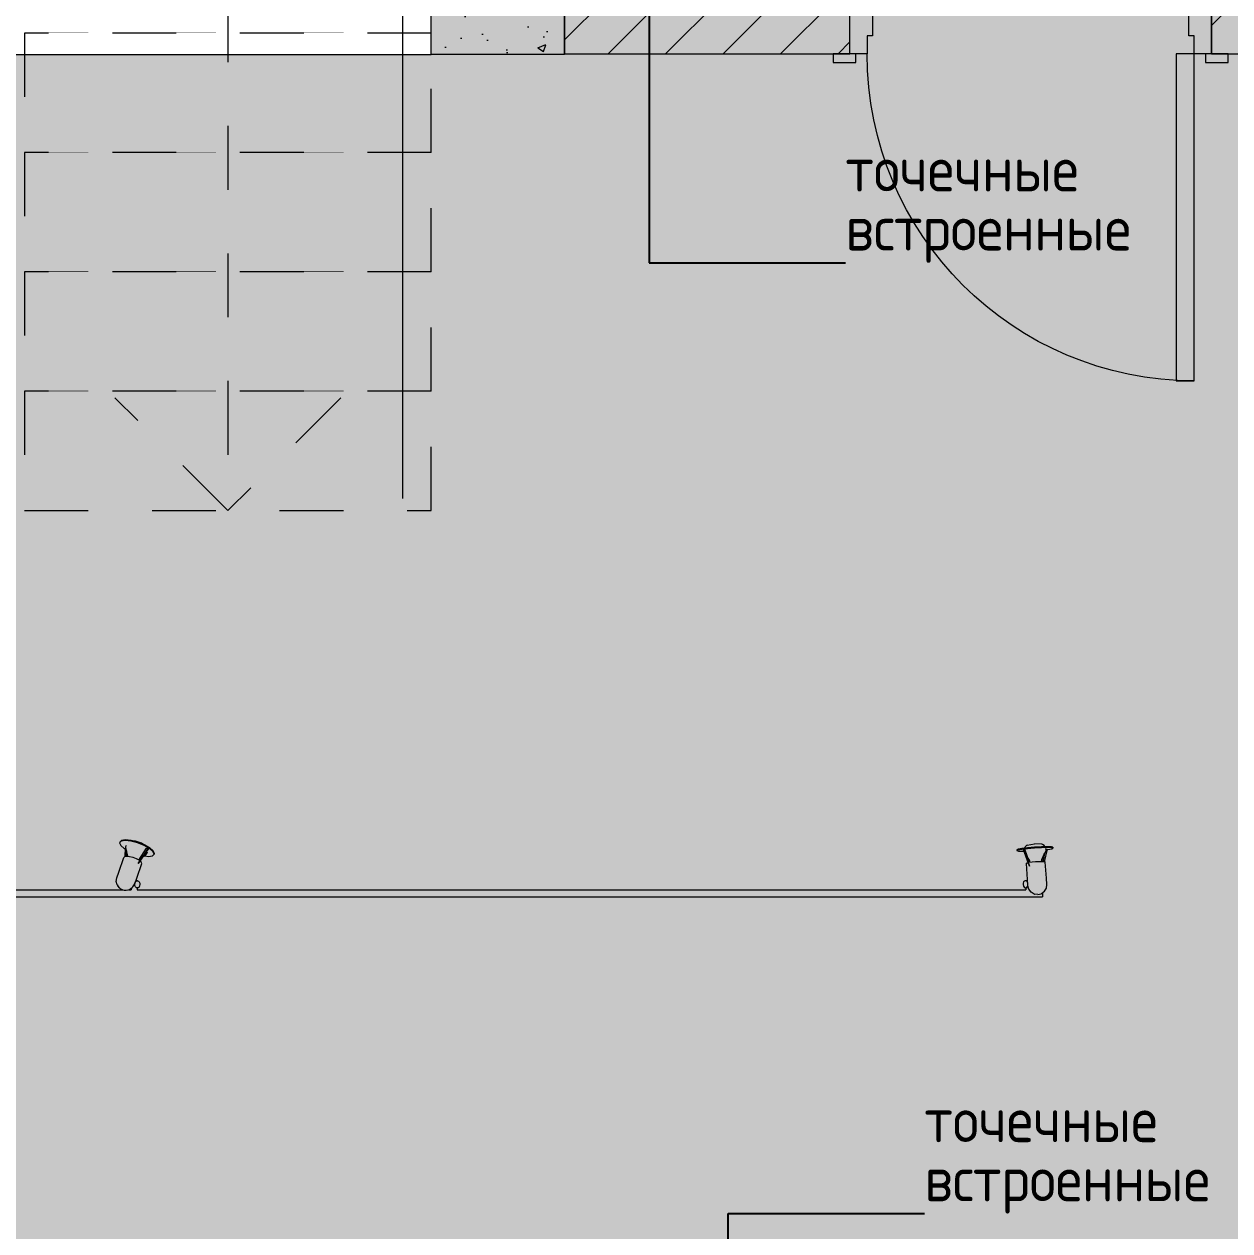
# Model space of a CAD drawing. Header units: millimetres. Extents: x 2336463 to 2579121, y 595385 to 778077.
# Drawn here: x 2376087 to 2378755, y 704307 to 706978 of the extents above; entities that cross this region are included whole.
import ezdxf

# ---------------------------------------------------------------- set-up
doc = ezdxf.new("R2010")
doc.units = ezdxf.units.MM
doc.header["$MEASUREMENT"] = 0
for name, pattern in [('Wipeout_Contour', [1000, 0, -1000]), ('Пунктирная', [88.194442, 0, -88.194442]), ('Штриховая', [282.222223, 141.111112, -141.111112])]:
    doc.linetypes.add(name, pattern=pattern)
doc.layers.add('+возводимые стены', color=7, linetype='Continuous')
doc.layers.add('Конструктив - Лестницы', color=7, linetype='Continuous')
for name, color, linetype, lineweight in [('+возводимые стены_Ном._пера__101', 252, 'Continuous', 5), ('+стена с дверью_Ном._пера__1', 7, 'Continuous', 13), ('MEP - Электрооборудование.ЭО_Ном._пера__1', 7, 'Continuous', 13), ('MEP - Электрооборудование.ЭО_Ном._пера__101', 252, 'Continuous', 5), ('Двери ARCHICAD_Ном._пера__1', 7, 'Continuous', 13), ('сит план_Ном._пера__1', 7, 'Continuous', 13)]:
    doc.layers.add(name, color=color, linetype=linetype, lineweight=lineweight)
for name, color, linetype, lineweight, true_color in [('+возводимые стены_Ном._пера__169', 7, 'Continuous', 5, 0x68b353), ('+стена с дверью_Ном._пера__243', 7, 'Continuous', 13, 0xe25822), ('MEP - Электрооборудование.ЭО_Ном._пера__58', 7, 'Continuous', 5, 0xdf0000), ('Конструктив - Лестницы_Ном._пера__11', 7, 'Continuous', 15, 0x6c80ff)]:
    doc.layers.add(name, color=color, linetype=linetype, lineweight=lineweight, true_color=true_color)
doc.styles.add('СГЕНЕРИР_СТИЛЬ_3', font='isocp.shx')
doc.linetypes.add('Сварной шов', pattern='A,0,[2,Р”РёР·Р°Р№РЅ РїСЂРѕРµРєС‚ СЂР°Р±РѕС‡РёР№1.Shx,S=0.079365,R=0,X=0,Y=0],-17,0', length=17)
doc.dimstyles.new('СГЕНЕРИР_СТИЛЬ__11', dxfattribs={"dimtxt": 0.18, "dimasz": 91.2, "dimexe": 0.18, "dimexo": 0.0625, "dimgap": 0, "dimtad": 0, "dimtih": 1, "dimtoh": 1, "dimdec": 4, "dimzin": 0, "dimdsep": 46, "dimcen": 0.09, "dimadec": 0, "dimazin": 0, "dimtfac": 1, "dimtdec": 4, "dimtmove": 0, "dimatfit": 3, "dimldrblk": 'ARROWHEAD_11', "dimfxl": 0, "dimtolj": 1, "dimtzin": 0, "dimarcsym": 0})
pattern_1 = [(45, (2086872.015, 585813.69), (-63.639609, 63.639609), [])]

# ---------------------------------------------------------------- blocks, each defined once
blk = doc.blocks.new('Лестница_4', base_point=(2086872, 585813.7))
at = {"color": 254, "linetype": 'Wipeout_Contour', "lineweight": 0, "ltscale": 9917991.226469977}
blk.add_wipeout([(2376088, 707222.4), (2376088, 706958.1), (2376988, 706958.1), (2376988, 707222.4)], dxfattribs=at).dxf.layer = 'Конструктив - Лестницы'
at = {"layer": 'Конструктив - Лестницы_Ном._пера__11', "color": 171, "linetype": 'Штриховая', "lineweight": 15, "true_color": 0x6c80ff}
for p, q in [((2376088, 707222.4), (2376088, 706958.1)), ((2376988, 706958.1), (2376988, 707222.4)), ((2376088, 706958.1), (2376988, 706958.1))]:
    blk.add_line(p, q, dxfattribs=at)
at = {"color": 254, "linetype": 'Wipeout_Contour', "lineweight": 0, "ltscale": 9917689.807736246}
blk.add_wipeout([(2376088, 706958.1), (2376088, 706693.8), (2376988, 706693.8), (2376988, 706958.1)], dxfattribs=at).dxf.layer = 'Конструктив - Лестницы'
at = {"layer": 'Конструктив - Лестницы_Ном._пера__11', "color": 171, "linetype": 'Штриховая', "lineweight": 15, "true_color": 0x6c80ff}
for p, q in [((2376988, 706958.1), (2376088, 706958.1)), ((2376088, 706958.1), (2376088, 706693.8)), ((2376988, 706693.8), (2376988, 706958.1)), ((2376088, 706693.8), (2376988, 706693.8))]:
    blk.add_line(p, q, dxfattribs=at)
at = {"color": 254, "linetype": 'Wipeout_Contour', "lineweight": 0, "ltscale": 9917388.492506068}
blk.add_wipeout([(2376088, 706693.8), (2376088, 706429.5), (2376988, 706429.5), (2376988, 706693.8)], dxfattribs=at).dxf.layer = 'Конструктив - Лестницы'
at = {"layer": 'Конструктив - Лестницы_Ном._пера__11', "color": 171, "linetype": 'Штриховая', "lineweight": 15, "true_color": 0x6c80ff}
for p, q in [((2376988, 706693.8), (2376088, 706693.8)), ((2376088, 706693.8), (2376088, 706429.5)), ((2376988, 706429.5), (2376988, 706693.8)), ((2376088, 706429.5), (2376988, 706429.5))]:
    blk.add_line(p, q, dxfattribs=at)
at = {"color": 254, "linetype": 'Wipeout_Contour', "lineweight": 0, "ltscale": 9917087.280810349}
blk.add_wipeout([(2376088, 706429.5), (2376088, 706165.3), (2376988, 706165.3), (2376988, 706429.5)], dxfattribs=at).dxf.layer = 'Конструктив - Лестницы'
at = {"layer": 'Конструктив - Лестницы_Ном._пера__11', "color": 171, "linetype": 'Штриховая', "lineweight": 15, "true_color": 0x6c80ff}
for p, q in [((2376988, 706429.5), (2376088, 706429.5)), ((2376088, 706429.5), (2376088, 706165.3)), ((2376988, 706165.3), (2376988, 706429.5)), ((2376088, 706165.3), (2376988, 706165.3))]:
    blk.add_line(p, q, dxfattribs=at)
at = {"color": 254, "linetype": 'Wipeout_Contour', "lineweight": 0, "ltscale": 9916786.172679977}
blk.add_wipeout([(2376088, 706165.3), (2376088, 705901), (2376988, 705901), (2376988, 706165.3)], dxfattribs=at).dxf.layer = 'Конструктив - Лестницы'
at = {"layer": 'Конструктив - Лестницы_Ном._пера__11', "color": 171, "linetype": 'Штриховая', "lineweight": 15, "true_color": 0x6c80ff}
for p, q in [((2376538, 708163.6), (2376538, 706165.3)), ((2376988, 706165.3), (2376088, 706165.3)), ((2376088, 706165.3), (2376088, 705901)), ((2376538, 706165.3), (2376538, 705901)), ((2376988, 705901), (2376988, 706165.3)), ((2376538, 705901), (2376288, 706151)), ((2376788, 706151), (2376538, 705901)), ((2376088, 705901), (2376988, 705901))]:
    blk.add_line(p, q, dxfattribs=at)
blk = doc.blocks.new('Однопольная Дверь 25_4')
at = {"layer": 'Двери ARCHICAD_Ном._пера__1', "color": 7, "linetype": 'Continuous', "lineweight": 13}
for p, q in [((322, 0), (322, 724)), ((322, 724), (362, 724)), ((362, 724), (362, 0)), ((-437, 0), (-437, 19)), ((-437, 19), (-387, 19)), ((-387, 0), (-437, 0)), ((-400, 0), (-437, 0)), ((-400, 0), (-437, 0)), ((-362, 0), (-400, 0)), ((-400, 0), (-400, -115)), ((-400, 0), (-400, -115)), ((-400, 0), (-400, -115)), ((-387, 19), (-387, 0)), ((-362, -40), (-362, 0)), ((362, 0), (322, 0)), ((400, 0), (362, 0)), ((362, 0), (362, -40)), ((387, 19), (437, 19)), ((387, 0), (387, 19)), ((437, 0), (387, 0)), ((400, -115), (400, 0)), ((400, 0), (400, -115)), ((400, 0), (400, -115)), ((400, 0), (437, 0)), ((400, 0), (437, 0)), ((437, 19), (437, 0)), ((-350, -40), (-362, -40)), ((-350, -115), (-350, -40)), ((362, -40), (350, -40)), ((350, -40), (350, -115)), ((-437, -139), (-437, -120)), ((-437, -120), (-387, -120)), ((-400, -120), (-437, -120)), ((-400, -120), (-437, -120)), ((-400, -120), (-400, -115)), ((-400, -115), (-375, -115)), ((-400, -115), (-350, -115)), ((-400, -115), (-400, -120)), ((-400, -115), (-400, -120)), ((-375, -120), (-400, -120)), ((-387, -120), (-387, -139)), ((-375, -115), (-375, -120)), ((350, -115), (400, -115)), ((375, -120), (375, -115)), ((375, -115), (400, -115)), ((400, -120), (375, -120)), ((387, -120), (437, -120)), ((387, -139), (387, -120)), ((400, -115), (400, -120)), ((400, -115), (400, -120)), ((400, -115), (400, -120)), ((400, -120), (437, -120)), ((400, -120), (437, -120)), ((437, -120), (437, -139)), ((-387, -139), (-437, -139)), ((437, -139), (387, -139))]:
    blk.add_line(p, q, dxfattribs=at)
blk.add_arc((362, 0), 724, 90, 180, dxfattribs=at)
blk = doc.blocks.new('Стена_1164', base_point=(2377282.6, 706912.3))
at = {"layer": '+возводимые стены_Ном._пера__169', "linetype": 'Continuous', "lineweight": 5, "true_color": 0x68b353}
h = blk.add_hatch(dxfattribs=at)
h.set_pattern_fill('Блоки_Бетонные_Эффективные', color=85, style=0, pattern_type=2)
h.set_pattern_definition(pattern_1)
h.paths.add_polyline_path([(2377282.6, 707032.3), (2377282.6, 706912.3), (2377914.5, 706912.3), (2377914.5, 707032.3)])
h = blk.add_hatch(dxfattribs=at)
h.set_pattern_fill('Блоки_Бетонные_Эффективные', color=85, style=0, pattern_type=2)
h.set_pattern_definition(pattern_1)
h.paths.add_polyline_path([(2378807.2, 707032.3), (2378714.5, 707032.3), (2378714.5, 706912.3), (2378807.2, 706912.3)])
at = {"layer": '+возводимые стены_Ном._пера__101', "color": 252, "linetype": 'Continuous', "lineweight": 5}
for p, q in [((2377914.5, 707032.3), (2377877.5, 707032.3)), ((2377914.5, 707027.3), (2377914.5, 707032.3)), ((2377914.5, 706912.3), (2377914.5, 707027.3)), ((2378714.5, 707032.3), (2378751.5, 707032.3)), ((2378714.5, 707027.3), (2378714.5, 707032.3)), ((2378714.5, 706912.3), (2378714.5, 707027.3)), ((2377914.5, 706912.3), (2377877.5, 706912.3)), ((2378714.5, 706912.3), (2378751.5, 706912.3))]:
    blk.add_line(p, q, dxfattribs=at)
at = {"layer": '+возводимые стены_Ном._пера__101', "color": 252, "linetype": 'Continuous', "lineweight": 5, "flags": 128}
for points in [[(2377914.5, 707032.3), (2377282.6, 707032.3)], [(2377282.6, 706912.3), (2377282.6, 707032.3)], [(2378807.2, 707032.3), (2378714.5, 707032.3)], [(2377282.6, 706912.3), (2377914.5, 706912.3)], [(2378714.5, 706912.3), (2378807.2, 706912.3)]]:
    blk.add_lwpolyline(points, dxfattribs=at)
at = {"layer": 'Двери ARCHICAD_Ном._пера__1', "color": 7, "linetype": 'Continuous', "lineweight": 13, "xscale": -0.9999999999999999, "zscale": 1000, "rotation": 180.000753891838}
blk.add_blockref('Однопольная Дверь 25_4', (2378314.5, 706912.3), dxfattribs=at)
blk = doc.blocks.new('Набор Источников Света Настенный 25_5')
at = {"layer": 'MEP - Электрооборудование.ЭО_Ном._пера__58', "color": 12, "linetype": 'Continuous', "lineweight": 5, "true_color": 0xdf0000}
for p, q in [((3000, 0), (-3000, 0)), ((-3008.7, -19.6), (-3009.8, -27.7)), ((-3004.6, -12.5), (-3008.7, -19.6)), ((-2998.2, -7.5), (-3004.6, -12.5)), ((-3000, -8), (-3000, 0)), ((-3000, -8.9), (-3000, -8)), ((-2997.6, -7.2), (-2998.2, -7.5)), ((-2990.2, -5.3), (-2997.6, -7.2)), ((-2990.2, -5.3), (-2982.8, -6.2)), ((-2982.1, -6.4), (-2982.8, -6.2)), ((-2982.1, -6.4), (-2975, -10.4)), ((-2975, -10.4), (-2970, -16.9)), ((-2970, -16.9), (-2967.9, -24.8)), ((-2967.1, -22.9), (-2967.9, -25.1)), ((-2967.9, -24.8), (-2966.9, -38.7)), ((-2965.4, -20.9), (-2967.1, -22.9)), ((-2966, -20), (-2963.3, -20)), ((-2963.3, -20), (-2965.4, -20.9)), ((-996.4, -16), (-2963.6, -16)), ((-2963.6, -20), (-2963.6, -16)), ((-2961.2, -20.3), (-2963.3, -20)), ((-2959.3, -21.8), (-2961.2, -20.3)), ((-2957.9, -24.2), (-2959.3, -21.8)), ((-2957.3, -27.2), (-2957.9, -24.2)), ((-1002.7, -27.6), (-1002.1, -24.5)), ((-1002.1, -24.5), (-1000.8, -22)), ((-1000.8, -22), (-998.9, -20.4)), ((-998.9, -20.4), (-996.7, -20)), ((-996.7, -20), (-994.5, -20.8)), ((-996.7, -20), (-994.1, -20)), ((-996.4, -20), (-996.4, -16)), ((-994.5, -20.8), (-992.7, -22.7)), ((-992.7, -22.7), (-991.6, -25.4)), ((-991.6, -25.4), (-991.3, -28.4)), ((-987.2, -22.5), (-991.3, -29.3)), ((-985.6, -20.7), (-987.2, -22.5)), ((-979.5, -16.4), (-985.6, -20.7)), ((-977.5, -16), (-983.6, -16)), ((-983.6, -19.3), (-983.6, -16)), ((-972.2, -15), (-979.5, -16.4)), ((-970.5, -14.7), (-972.2, -15)), ((-967.9, -15), (-970.5, -14.7)), ((-965, -15.8), (-967.9, -15)), ((-962.1, -16.9), (-965, -15.8)), ((983.6, -16), (-964.4, -16)), ((-959.7, -18.2), (-962.1, -16.9)), ((-958.1, -19.6), (-959.7, -18.2)), ((-958.1, -19.6), (-953.5, -24.8)), ((-952.6, -26.9), (-953.5, -24.8)), ((-3009.8, -27.7), (-3008.8, -41.6)), ((-3008.8, -41.6), (-3006.4, -77.3)), ((-2967.4, -32.3), (-2966.3, -34.2)), ((-2967.1, -36), (-2962.2, -36)), ((-2966.9, -38.7), (-2964.5, -74.4)), ((-2966.3, -34.2), (-2964.4, -35.7)), ((-2964.4, -35.7), (-2962.2, -36)), ((-2962.2, -36), (-2960.2, -35.1)), ((-2960.2, -35.1), (-2958.5, -33.1)), ((-2958.5, -33.1), (-2957.5, -30.3)), ((-2957.5, -30.3), (-2957.3, -27.2)), ((-995.6, -41.9), (-1006.7, -74.2)), ((-1002.4, -30.6), (-1002.7, -27.6)), ((-1001.3, -33.3), (-1002.4, -30.6)), ((-999.5, -35.2), (-1001.3, -33.3)), ((-997.3, -36), (-999.5, -35.2)), ((-995.1, -35.6), (-997.3, -36)), ((-997.3, -36), (-993.6, -36)), ((-991.3, -29.3), (-995.6, -41.9)), ((-993.2, -34), (-995.1, -35.6)), ((-992.3, -32.4), (-993.2, -34)), ((-991.3, -28.4), (-991.6, -30.4)), ((-951.4, -42.1), (-955.7, -54.8)), ((-952.6, -26.9), (-950.4, -34.4)), ((-950.4, -34.4), (-951.4, -42.1)), ((-3010.5, -105.4), (-3004, -77.8)), ((-3006.4, -77.3), (-3006.4, -77.4)), ((-3006.4, -77.4), (-3004.6, -77.8)), ((-3001.4, -77.9), (-3005.3, -96.4)), ((-3004.6, -77.8), (-2999.9, -78)), ((-3000.7, -77.9), (-3004.3, -95)), ((-2999.9, -78), (-2993, -77.8)), ((-2998.2, -77.9), (-2998.5, -83.2)), ((-2993, -77.8), (-2985, -77.4)), ((-2985, -77.4), (-2977, -76.7)), ((-2977, -76.7), (-2971.1, -76)), ((-2972.6, -76.2), (-2971.5, -81.3)), ((-2957.8, -105.4), (-2971.7, -68.2)), ((-2971.3, -76), (-2961.1, -105.4)), ((-2957.1, -105.3), (-2970.8, -68.6)), ((-2968.2, -75.5), (-2965.9, -75.1)), ((-2965.9, -75.1), (-2964.5, -74.5)), ((-2964.5, -74.4), (-2964.5, -74.5)), ((-1021.4, -107.2), (-999.2, -74)), ((-1020.8, -107.7), (-998.3, -74)), ((-1006.7, -74.2), (-1005.5, -77.2)), ((-1006.7, -74.2), (-1006.7, -74.2)), ((-1005.5, -77.2), (-1002.8, -79.5)), ((-955.7, -54.8), (-966.8, -87)), ((-3020.7, -106.8), (-3023.4, -108)), ((-3012.3, -105.3), (-3020.7, -106.8)), ((-3010.4, -105), (-3012.3, -105.3)), ((-3008, -105.4), (-3010.5, -105.4)), ((-3007.4, -99.5), (-3008.3, -103.2)), ((-3008.3, -103.2), (-3007.9, -107)), ((-3004.2, -94.8), (-3007.4, -99.5)), ((-2998.5, -83.2), (-3004.2, -94.8)), ((-2982.5, -108), (-2967.3, -106.8)), ((-2971.5, -81.3), (-2967.3, -87.7)), ((-2967.3, -106.8), (-2954.6, -105.3)), ((-2961.1, -105.4), (-2957.8, -105.4)), ((-2955.9, -101.4), (-2958.6, -101.4)), ((-2957.1, -105.3), (-2957.8, -105.4)), ((-2947, -101.7), (-2955.9, -101.4)), ((-2954.6, -105.3), (-2946.3, -103.8)), ((-2954.5, -107.3), (-2946.1, -105.8)), ((-2943.6, -102.5), (-2947, -101.7)), ((-2946.3, -103.8), (-2943.6, -102.5)), ((-2946.1, -105.8), (-2943.4, -104.5)), ((-2943.4, -104.5), (-2943.6, -102.5)), ((-1034.5, -96.8), (-1033.9, -95)), ((-1034.5, -96.8), (-1032.2, -102.4)), ((-1030.4, -91.2), (-1033.9, -95)), ((-1033.9, -95), (-1031.6, -100.6)), ((-1032.2, -102.4), (-1024.5, -109)), ((-1031.6, -100.6), (-1023.9, -107.2)), ((-1021.7, -89.9), (-1030.4, -91.2)), ((-1013.3, -90.8), (-1021.7, -89.9)), ((-1018.1, -96.3), (-1019.2, -99.7)), ((-1016, -93.3), (-1018.1, -96.3)), ((-1000.5, -81.2), (-1017.6, -107.7)), ((-1013.9, -91.1), (-1016, -93.3)), ((-1009.5, -88.6), (-1013.9, -91.1)), ((-1008.2, -87.5), (-1009.5, -88.6)), ((-1000.7, -81.1), (-995.2, -84.2)), ((-995.2, -84.2), (-987.6, -87.1)), ((-987.6, -87.1), (-979.9, -89.1)), ((-979.9, -89.1), (-973.3, -89.8)), ((-975.7, -89.5), (-975.9, -90.5)), ((-975.9, -90.5), (-973.3, -102.7)), ((-972.8, -89.7), (-973.4, -102.1)), ((-973.3, -89.8), (-968.7, -89.1)), ((-973.3, -102.7), (-971.3, -107.7)), ((-972.2, -89.6), (-972.8, -103.8)), ((-969.8, -107.7), (-969.4, -89.2)), ((-968, -107.2), (-969.7, -106.3)), ((-968.7, -89.1), (-966.8, -87.1)), ((-966.8, -87), (-966.8, -87.1)), ((-3023.4, -108), (-3020, -108.9)), ((-3023.2, -110), (-3023.4, -108)), ((-3023.2, -110), (-3019.8, -110.9)), ((-3020, -108.9), (-3011, -109.2)), ((-3019.8, -110.9), (-3010.9, -111.2)), ((-3011, -109.2), (-2997.9, -108.9)), ((-3010.9, -111.2), (-2997.7, -110.9)), ((-3006.4, -111.1), (-3004, -114.1)), ((-3004, -114.1), (-3000.5, -116.2)), ((-3000.5, -116.2), (-2999, -116.6)), ((-2999, -116.6), (-2982.6, -117.7)), ((-2997.9, -108.9), (-2982.5, -108)), ((-2997.7, -110.9), (-2982.4, -110)), ((-2966.3, -114.3), (-2982.6, -117.7)), ((-2982.4, -110), (-2967.2, -108.7)), ((-2967.2, -108.7), (-2954.5, -107.3)), ((-2966.3, -114.3), (-2965.1, -113.8)), ((-2962, -111.2), (-2965.1, -113.8)), ((-2960, -107.9), (-2962, -111.2)), ((-1024.5, -109), (-1012.5, -115.7)), ((-1023.9, -107.2), (-1011.9, -113.9)), ((-1021.4, -107.2), (-1020.8, -107.7)), ((-1017.6, -107.7), (-1020.8, -107.7)), ((-1012.5, -115.7), (-998.1, -121.3)), ((-1011.9, -113.9), (-997.5, -119.5)), ((-1010.8, -116.4), (-1006.1, -119)), ((-1006.1, -119), (-999.6, -121.5)), ((-999.6, -121.5), (-993.1, -123.2)), ((-998.1, -121.3), (-983.4, -125.1)), ((-997.5, -119.5), (-982.8, -123.3)), ((-993.1, -123.2), (-989.4, -123.6)), ((-983.4, -125.1), (-970.8, -126.4)), ((-982.8, -123.3), (-970.2, -124.6)), ((-971.4, -111.4), (-972.7, -114.7)), ((-971.3, -107.7), (-971.4, -111.4)), ((-971.3, -107.7), (-969.8, -107.7)), ((-970.8, -126.4), (-962, -125.1)), ((-970.2, -124.6), (-961.4, -123.3)), ((-960.2, -113.9), (-968, -107.2)), ((-962, -125.1), (-958.6, -121.3)), ((-961.4, -123.3), (-957.9, -119.5)), ((-957.9, -119.5), (-960.2, -113.9)), ((-958.6, -121.3), (-957.9, -119.5))]:
    blk.add_line(p, q, dxfattribs=at)
blk = doc.blocks.new('ARROWHEAD_11')
at = {"color": 0, "linetype": 'Continuous', "lineweight": 0}
blk.add_line((0, 0), (-1, 0), dxfattribs=at)
at = {"color": 0, "linetype": 'Continuous', "lineweight": 0, "const_width": 0.25, "flags": 128}
blk.add_lwpolyline([(-0.125, 0, 1), (0.125, 0, 1)], format="xyb", close=True, dxfattribs=at)

msp = doc.modelspace()

# ---------------------------------------------------------------- block references
at = {"layer": '+возводимые стены', "color": 252, "lineweight": 5}
msp.add_blockref('Стена_1164', (2377282.6, 706912.3), dxfattribs=at)
at = {"layer": 'MEP - Электрооборудование.ЭО_Ном._пера__58', "color": 12, "linetype": 'Continuous', "lineweight": 5, "true_color": 0xdf0000, "zscale": 1000, "rotation": 180}
msp.add_blockref('Набор Источников Света Настенный 25_5', (2375340.6, 705045.9), dxfattribs=at)
at = {"layer": 'Конструктив - Лестницы', "color": 8, "linetype": 'Пунктирная', "lineweight": 15}
msp.add_blockref('Лестница_4', (2086872, 585813.7), dxfattribs=at)

# ---------------------------------------------------------------- texts
at = {"layer": 'MEP - Электрооборудование.ЭО_Ном._пера__1', "color": 7, "linetype": 'Continuous', "lineweight": 13, "char_height": 100, "attachment_point": 7, "line_spacing_factor": 0.784842, "style": 'СГЕНЕРИР_СТИЛЬ_3'}
for insert in [(2377904.6, 706449.6), (2378079.4, 704345.1)]:
    msp.add_mtext('\\A1;{\\pql;\\Fisocp.shx;точечные\\P\\pql;\\Fisocp.shx;встроенные}', dxfattribs=dict(at, insert=insert))

# ---------------------------------------------------------------- leaders
at = {"layer": 'MEP - Электрооборудование.ЭО_Ном._пера__101', "color": 252, "linetype": 'Continuous', "lineweight": 5, "annotation_type": 0, "has_hookline": 1, "hookline_direction": 0, "text_width": 757.7}
for points in [[(2377470.5, 707684.8), (2377470.5, 706449.6), (2377904.6, 706449.6)], [(2377645.3, 703767.5), (2377645.3, 704345.1), (2378079.4, 704345.1)]]:
    msp.add_leader(points, dimstyle='СГЕНЕРИР_СТИЛЬ__11', dxfattribs=at)

# ---------------------------------------------------------------- next in the draw order: hatches: boundary and pattern name
at = {"layer": '+стена с дверью_Ном._пера__243', "linetype": 'Continuous', "lineweight": 0, "true_color": 0x381608}
msp.add_hatch(color=28, dxfattribs=at).paths.add_polyline_path([(2370335, 706910.6), (2376987.6, 706910.6), (2376987.6, 709999), (2378815.9, 709999), (2378957.2, 709999), (2378957.2, 707032.4), (2378815.9, 707032.4), (2378815.9, 705401.1), (2378836, 705401.1), (2378836, 704006.7), (2378838.2, 704006.7), (2378838.2, 701204.4), (2377213, 701204.4), (2377213, 704006.7), (2376607.9, 704006.7), (2376607.9, 703610.7), (2371612.9, 703610.7), (2371612.9, 705400.5), (2370335, 705400.5)])
at = {"layer": 'сит план_Ном._пера__1', "linetype": 'Continuous', "lineweight": 13}
h = msp.add_hatch(dxfattribs=at)
h.set_pattern_fill('AR_CONC', style=0, pattern_type=2)
h.set_pattern_definition([(50, (2086872.01, 585813.69), (-182.18467, 15.939086), [19.05, -209.55]), (355, (2086872.01, 585813.69), (-35.24342, 191.05685), [15.24, -167.64058]), (100.451445, (2086887.2, 585812.36), (146.94125, 175.11775), [16.19001, -178.09024]), (46.1842, (2086872.01, 585864.49), (-271.07904, 42.04233), [28.575, -314.325]), (96.63556, (2086894.6, 585860.98), (237.40413, 247.42612), [24.28502, -267.1356]), (351.18415, (2086872.01, 585864.49), (237.40413, 247.42612), [22.85997, -251.45973]), (21, (2086897.41, 585851.79), (-151.61439, 102.2652), [19.05, -209.55]), (326, (2086897.41, 585851.79), (61.80203, 184.18797), [15.24, -167.64]), (71.451445, (2086910.05, 585843.26), (213.41642, 81.92277), [16.19001, -178.08994]), (37.5, (2086872.015, 585813.686), (3.088603, 84.555039), [0, -165.608, 0, -170.18, 0, -168.275]), (7.5, (2086872.015, 585813.69), (66.819663, 100.180575), [0, -97.028, 0, -161.798, 0, -64.135]), (327.5, (2086815.37, 585813.686), (-135.590595, 5.728744), [0, -63.5, 0, -198.12, 0, -262.89]), (317.5, (2086789.97, 585813.69), (148.12918, 25.42649), [0, -82.55, 0, -131.572, 0, -186.69])])
h.paths.add_polyline_path([(2376987.6, 708120.6), (2377282.6, 708120.6), (2377282.6, 706910.6), (2376987.6, 706910.6)])

# ---------------------------------------------------------------- next in the draw order: linework, layer by layer
at = {"layer": '+стена с дверью_Ном._пера__1', "color": 7, "linetype": 'Continuous', "lineweight": 13, "flags": 128}
msp.add_lwpolyline([(2370335, 706910.6), (2376987.6, 706910.6), (2376987.6, 709999), (2378815.9, 709999), (2378957.2, 709999), (2378957.2, 707032.4), (2378815.9, 707032.4), (2378815.9, 705401.1), (2378836, 705401.1), (2378836, 704006.7), (2378838.2, 704006.7), (2378838.2, 701204.4), (2377213, 701204.4), (2377213, 704006.7), (2376607.9, 704006.7), (2376607.9, 703610.7), (2371612.9, 703610.7), (2371612.9, 705400.5), (2370335, 705400.5)], close=True, dxfattribs=at)
at = {"layer": 'MEP - Электрооборудование.ЭО_Ном._пера__58', "color": 12, "linetype": 'Сварной шов', "lineweight": 5, "true_color": 0xdf0000}
msp.add_line((2376924.5, 709534.4), (2376924.5, 705928), dxfattribs=at)
at = {"layer": 'сит план_Ном._пера__1', "color": 7, "linetype": 'Continuous', "lineweight": 13, "flags": 128}
msp.add_lwpolyline([(2376987.6, 708120.6), (2377282.6, 708120.6), (2377282.6, 706910.6), (2376987.6, 706910.6)], close=True, dxfattribs=at)

doc.saveas('drawing.dxf')
